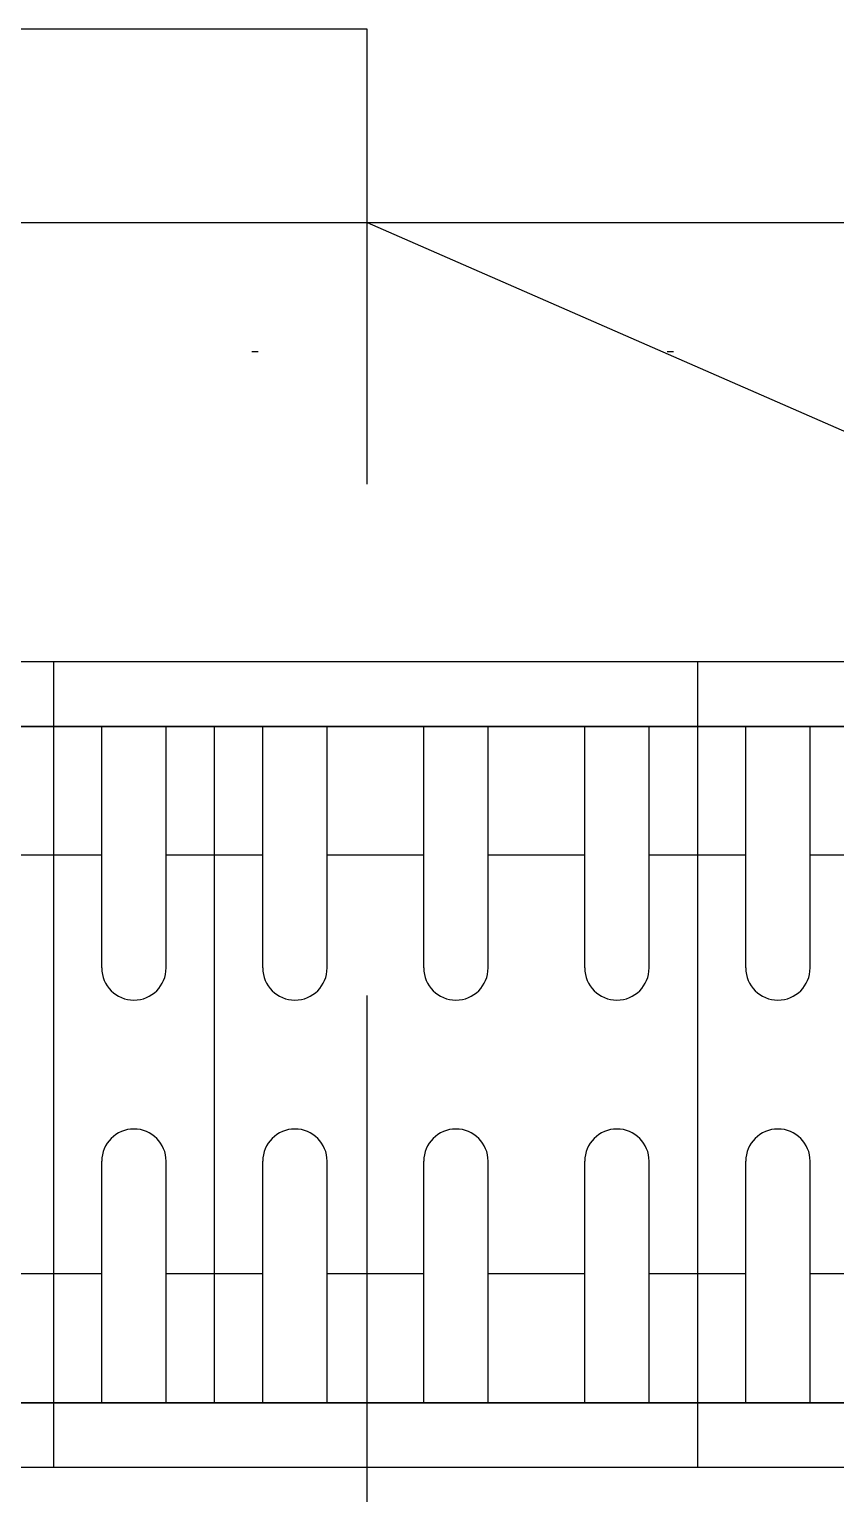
# Model space of a CAD drawing. Header units: inches. Extents: x 21 to 38546, y 13 to 15001.
# Drawn here: x 3901.51 to 3914.03, y 2539.35 to 2562.08 of the extents above; entities that cross this region are included whole.
import ezdxf

# ---------------------------------------------------------------- set-up
doc = ezdxf.new("R2010")
doc.units = ezdxf.units.IN
doc.header["$MEASUREMENT"] = 0
doc.linetypes.add('DOT', pattern=[6.35, 0, -6.35])
doc.linetypes.add('IMPORT-HIDDEN2', pattern=[47.625, 31.75, -15.875])
doc.layers.add('RAST-IST-RADYATÖR-DİNAMİK BLOK', color=83, linetype='Continuous')
for name, color, linetype, lineweight in [('Z_MİM_-KM-BEAM-RAY', 8, 'DOT', 25), ('Z_MİM_-KM-CERAMIC-09', 8, 'Continuous', 25), ('Z_MİM_-KM-PATTERN-00', 8, 'Continuous', 25), ('Z_MİM_-KM-RAY-1', 8, 'IMPORT-HIDDEN2', 25), ('Z_MİM_00', 8, 'Continuous', 25)]:
    doc.layers.add(name, color=color, linetype=linetype, lineweight=lineweight)

# ---------------------------------------------------------------- blocks, each defined once
blk = doc.blocks.new('XXX')
at = {"layer": 'Z_MİM_-KM-RAY-1', "ltscale": 0.5}
blk.add_lwpolyline([(18870.124, 4962.821), (18330.124, 4962.821), (18330.124, 4312.821), (18870.124, 4312.821)], close=True, dxfattribs=at)
blk = doc.blocks.new('-KM_Kiriş İzi_ZK')
at = {"layer": 'Z_MİM_-KM-BEAM-RAY'}
blk.add_line((25, 1575.001), (605, 1575.001), dxfattribs=at)
blk = doc.blocks.new('IS_RADYATOR-PLAN-120')
at = {"layer": 'RAST-IST-RADYATÖR-DİNAMİK BLOK'}
blk.add_lwpolyline([(0, 0), (120, 0), (120, 12.5), (0, 12.5)], dxfattribs=at)
blk = doc.blocks.new('IS_RADYATOR-PLAN-130')
at = {"layer": 'RAST-IST-RADYATÖR-DİNAMİK BLOK', "color": 7}
for p, q in [((118.25, 11.5), (118.25, 7.75)), ((119.25, 11.5), (119.25, 7.75)), ((120.75, 11.5), (120.75, 7.75)), ((121.75, 11.5), (121.75, 7.75)), ((123.25, 11.5), (123.25, 7.75)), ((124.25, 11.5), (124.25, 7.75)), ((125.75, 11.5), (125.75, 7.75)), ((126.75, 11.5), (126.75, 7.75)), ((117.5, 9.5), (118.25, 9.5)), ((119.25, 9.5), (120, 9.5)), ((120, 9.5), (120.75, 9.5)), ((121.75, 9.5), (122.5, 9.5)), ((122.5, 9.5), (123.25, 9.5)), ((124.25, 9.5), (125, 9.5)), ((125, 9.5), (125.75, 9.5)), ((126.75, 9.5), (127.5, 9.5)), ((118.25, 4.75), (118.25, 1)), ((119.25, 4.75), (119.25, 1)), ((120.75, 4.75), (120.75, 1)), ((121.75, 4.75), (121.75, 1)), ((123.25, 4.75), (123.25, 1)), ((124.25, 4.75), (124.25, 1)), ((125.75, 4.75), (125.75, 1)), ((126.75, 4.75), (126.75, 1)), ((117.5, 3), (118.25, 3)), ((119.25, 3), (120, 3)), ((120, 3), (120.75, 3)), ((121.75, 3), (122.5, 3)), ((122.5, 3), (123.25, 3)), ((124.25, 3), (125, 3)), ((125, 3), (125.75, 3)), ((126.75, 3), (127.5, 3))]:
    blk.add_line(p, q, dxfattribs=at)
at = {"layer": 'RAST-IST-RADYATÖR-DİNAMİK BLOK'}
for points in [[(0, 0), (130, 0), (130, 12.5), (0, 12.5)], [(2.5, 11.5), (127.5, 11.5), (127.5, 1), (2.5, 1)]]:
    blk.add_lwpolyline(points, dxfattribs=at)
at = {"layer": 'RAST-IST-RADYATÖR-DİNAMİK BLOK', "color": 7}
for centre, start, end in [((118.75, 7.75), 180, 0), ((121.25, 7.75), 180, 0), ((123.75, 7.75), 180, 0), ((126.25, 7.75), 180, 0), ((118.75, 4.75), 0, 180), ((121.25, 4.75), 0, 180), ((123.75, 4.75), 0, 180), ((126.25, 4.75), 0, 180)]:
    blk.add_arc(centre, 0.5, start, end, dxfattribs=at)
blk = doc.blocks.new('IS_RADYATOR-PLAN-140')
at = {"layer": 'RAST-IST-RADYATÖR-DİNAMİK BLOK', "color": 7}
for p, q in [((118.25, 11.5), (118.25, 7.75)), ((119.25, 11.5), (119.25, 7.75)), ((120.75, 11.5), (120.75, 7.75)), ((121.75, 11.5), (121.75, 7.75)), ((123.25, 11.5), (123.25, 7.75)), ((124.25, 11.5), (124.25, 7.75)), ((125.75, 11.5), (125.75, 7.75)), ((126.75, 11.5), (126.75, 7.75)), ((128.25, 11.5), (128.25, 7.75)), ((129.25, 11.5), (129.25, 7.75)), ((117.5, 9.5), (118.25, 9.5)), ((119.25, 9.5), (120, 9.5)), ((120, 9.5), (120.75, 9.5)), ((121.75, 9.5), (122.5, 9.5)), ((122.5, 9.5), (123.25, 9.5)), ((124.25, 9.5), (125, 9.5)), ((125, 9.5), (125.75, 9.5)), ((126.75, 9.5), (127.5, 9.5)), ((127.5, 9.5), (128.25, 9.5)), ((129.25, 9.5), (130, 9.5)), ((130, 9.5), (130.75, 9.5)), ((118.25, 4.75), (118.25, 1)), ((119.25, 4.75), (119.25, 1)), ((120.75, 4.75), (120.75, 1)), ((121.75, 4.75), (121.75, 1)), ((123.25, 4.75), (123.25, 1)), ((124.25, 4.75), (124.25, 1)), ((125.75, 4.75), (125.75, 1)), ((126.75, 4.75), (126.75, 1)), ((128.25, 4.75), (128.25, 1)), ((129.25, 4.75), (129.25, 1)), ((117.5, 3), (118.25, 3)), ((119.25, 3), (120, 3)), ((120, 3), (120.75, 3)), ((121.75, 3), (122.5, 3)), ((122.5, 3), (123.25, 3)), ((124.25, 3), (125, 3)), ((125, 3), (125.75, 3)), ((126.75, 3), (127.5, 3)), ((127.5, 3), (128.25, 3)), ((129.25, 3), (130, 3)), ((130, 3), (130.75, 3))]:
    blk.add_line(p, q, dxfattribs=at)
at = {"layer": 'RAST-IST-RADYATÖR-DİNAMİK BLOK'}
for points in [[(0, 0), (140, 0), (140, 12.5), (0, 12.5)], [(2.5, 11.5), (137.5, 11.5), (137.5, 1), (2.5, 1)]]:
    blk.add_lwpolyline(points, dxfattribs=at)
at = {"layer": 'RAST-IST-RADYATÖR-DİNAMİK BLOK', "color": 7}
for centre, start, end in [((118.75, 7.75), 180, 0), ((121.25, 7.75), 180, 0), ((123.75, 7.75), 180, 0), ((126.25, 7.75), 180, 0), ((128.75, 7.75), 180, 0), ((118.75, 4.75), 0, 180), ((121.25, 4.75), 0, 180), ((123.75, 4.75), 0, 180), ((126.25, 4.75), 0, 180), ((128.75, 4.75), 0, 180)]:
    blk.add_arc(centre, 0.5, start, end, dxfattribs=at)
blk = doc.blocks.new('IS_RADYATOR-PLAN-150')
at = {"layer": 'RAST-IST-RADYATÖR-DİNAMİK BLOK', "color": 7}
for p, q in [((118.25, 11.5), (118.25, 7.75)), ((119.25, 11.5), (119.25, 7.75)), ((120.75, 11.5), (120.75, 7.75)), ((121.75, 11.5), (121.75, 7.75)), ((123.25, 11.5), (123.25, 7.75)), ((124.25, 11.5), (124.25, 7.75)), ((125.75, 11.5), (125.75, 7.75)), ((126.75, 11.5), (126.75, 7.75)), ((128.25, 11.5), (128.25, 7.75)), ((129.25, 11.5), (129.25, 7.75)), ((117.5, 9.5), (118.25, 9.5)), ((119.25, 9.5), (120, 9.5)), ((120, 9.5), (120.75, 9.5)), ((121.75, 9.5), (122.5, 9.5)), ((122.5, 9.5), (123.25, 9.5)), ((124.25, 9.5), (125, 9.5)), ((125, 9.5), (125.75, 9.5)), ((126.75, 9.5), (127.5, 9.5)), ((127.5, 9.5), (128.25, 9.5)), ((129.25, 9.5), (130, 9.5)), ((130, 9.5), (130.75, 9.5)), ((118.25, 4.75), (118.25, 1)), ((119.25, 4.75), (119.25, 1)), ((120.75, 4.75), (120.75, 1)), ((121.75, 4.75), (121.75, 1)), ((123.25, 4.75), (123.25, 1)), ((124.25, 4.75), (124.25, 1)), ((125.75, 4.75), (125.75, 1)), ((126.75, 4.75), (126.75, 1)), ((128.25, 4.75), (128.25, 1)), ((129.25, 4.75), (129.25, 1)), ((117.5, 3), (118.25, 3)), ((119.25, 3), (120, 3)), ((120, 3), (120.75, 3)), ((121.75, 3), (122.5, 3)), ((122.5, 3), (123.25, 3)), ((124.25, 3), (125, 3)), ((125, 3), (125.75, 3)), ((126.75, 3), (127.5, 3)), ((127.5, 3), (128.25, 3)), ((129.25, 3), (130, 3)), ((130, 3), (130.75, 3))]:
    blk.add_line(p, q, dxfattribs=at)
at = {"layer": 'RAST-IST-RADYATÖR-DİNAMİK BLOK'}
for points in [[(-5, 0), (145, 0), (145, 12.5), (-5, 12.5)], [(-2.5, 11.5), (142.5, 11.5), (142.5, 1), (-2.5, 1)]]:
    blk.add_lwpolyline(points, dxfattribs=at)
at = {"layer": 'RAST-IST-RADYATÖR-DİNAMİK BLOK', "color": 7}
for centre, start, end in [((118.75, 7.75), 180, 0), ((121.25, 7.75), 180, 0), ((123.75, 7.75), 180, 0), ((126.25, 7.75), 180, 0), ((128.75, 7.75), 180, 0), ((118.75, 4.75), 0, 180), ((121.25, 4.75), 0, 180), ((123.75, 4.75), 0, 180), ((126.25, 4.75), 0, 180), ((128.75, 4.75), 0, 180)]:
    blk.add_arc(centre, 0.5, start, end, dxfattribs=at)
blk = doc.blocks.new('IS_RADYATOR-PLAN-160')
at = {"layer": 'RAST-IST-RADYATÖR-DİNAMİK BLOK', "color": 7}
for p, q in [((118.25, 11.5), (118.25, 7.75)), ((119.25, 11.5), (119.25, 7.75)), ((120.75, 11.5), (120.75, 7.75)), ((121.75, 11.5), (121.75, 7.75)), ((123.25, 11.5), (123.25, 7.75)), ((124.25, 11.5), (124.25, 7.75)), ((125.75, 11.5), (125.75, 7.75)), ((126.75, 11.5), (126.75, 7.75)), ((128.25, 11.5), (128.25, 7.75)), ((129.25, 11.5), (129.25, 7.75)), ((117.5, 9.5), (118.25, 9.5)), ((119.25, 9.5), (120, 9.5)), ((120, 9.5), (120.75, 9.5)), ((121.75, 9.5), (122.5, 9.5)), ((122.5, 9.5), (123.25, 9.5)), ((124.25, 9.5), (125, 9.5)), ((125, 9.5), (125.75, 9.5)), ((126.75, 9.5), (127.5, 9.5)), ((127.5, 9.5), (128.25, 9.5)), ((129.25, 9.5), (130, 9.5)), ((130, 9.5), (130.75, 9.5)), ((118.25, 4.75), (118.25, 1)), ((119.25, 4.75), (119.25, 1)), ((120.75, 4.75), (120.75, 1)), ((121.75, 4.75), (121.75, 1)), ((123.25, 4.75), (123.25, 1)), ((124.25, 4.75), (124.25, 1)), ((125.75, 4.75), (125.75, 1)), ((126.75, 4.75), (126.75, 1)), ((128.25, 4.75), (128.25, 1)), ((129.25, 4.75), (129.25, 1)), ((117.5, 3), (118.25, 3)), ((119.25, 3), (120, 3)), ((120, 3), (120.75, 3)), ((121.75, 3), (122.5, 3)), ((122.5, 3), (123.25, 3)), ((124.25, 3), (125, 3)), ((125, 3), (125.75, 3)), ((126.75, 3), (127.5, 3)), ((127.5, 3), (128.25, 3)), ((129.25, 3), (130, 3)), ((130, 3), (130.75, 3))]:
    blk.add_line(p, q, dxfattribs=at)
at = {"layer": 'RAST-IST-RADYATÖR-DİNAMİK BLOK'}
for points in [[(-5, 0), (155, 0), (155, 12.5), (-5, 12.5)], [(-2.5, 11.5), (152.5, 11.5), (152.5, 1), (-2.5, 1)]]:
    blk.add_lwpolyline(points, dxfattribs=at)
at = {"layer": 'RAST-IST-RADYATÖR-DİNAMİK BLOK', "color": 7}
for centre, start, end in [((118.75, 7.75), 180, 0), ((121.25, 7.75), 180, 0), ((123.75, 7.75), 180, 0), ((126.25, 7.75), 180, 0), ((128.75, 7.75), 180, 0), ((118.75, 4.75), 0, 180), ((121.25, 4.75), 0, 180), ((123.75, 4.75), 0, 180), ((126.25, 4.75), 0, 180), ((128.75, 4.75), 0, 180)]:
    blk.add_arc(centre, 0.5, start, end, dxfattribs=at)
blk = doc.blocks.new('IS_RADYATOR-PLAN-170')
at = {"layer": 'RAST-IST-RADYATÖR-DİNAMİK BLOK', "color": 7}
for p, q in [((118.25, 11.5), (118.25, 7.75)), ((119.25, 11.5), (119.25, 7.75)), ((120.75, 11.5), (120.75, 7.75)), ((121.75, 11.5), (121.75, 7.75)), ((123.25, 11.5), (123.25, 7.75)), ((124.25, 11.5), (124.25, 7.75)), ((125.75, 11.5), (125.75, 7.75)), ((126.75, 11.5), (126.75, 7.75)), ((128.25, 11.5), (128.25, 7.75)), ((129.25, 11.5), (129.25, 7.75)), ((117.5, 9.5), (118.25, 9.5)), ((119.25, 9.5), (120, 9.5)), ((120, 9.5), (120.75, 9.5)), ((121.75, 9.5), (122.5, 9.5)), ((122.5, 9.5), (123.25, 9.5)), ((124.25, 9.5), (125, 9.5)), ((125, 9.5), (125.75, 9.5)), ((126.75, 9.5), (127.5, 9.5)), ((127.5, 9.5), (128.25, 9.5)), ((129.25, 9.5), (130, 9.5)), ((130, 9.5), (130.75, 9.5)), ((118.25, 4.75), (118.25, 1)), ((119.25, 4.75), (119.25, 1)), ((120.75, 4.75), (120.75, 1)), ((121.75, 4.75), (121.75, 1)), ((123.25, 4.75), (123.25, 1)), ((124.25, 4.75), (124.25, 1)), ((125.75, 4.75), (125.75, 1)), ((126.75, 4.75), (126.75, 1)), ((128.25, 4.75), (128.25, 1)), ((129.25, 4.75), (129.25, 1)), ((117.5, 3), (118.25, 3)), ((119.25, 3), (120, 3)), ((120, 3), (120.75, 3)), ((121.75, 3), (122.5, 3)), ((122.5, 3), (123.25, 3)), ((124.25, 3), (125, 3)), ((125, 3), (125.75, 3)), ((126.75, 3), (127.5, 3)), ((127.5, 3), (128.25, 3)), ((129.25, 3), (130, 3)), ((130, 3), (130.75, 3))]:
    blk.add_line(p, q, dxfattribs=at)
at = {"layer": 'RAST-IST-RADYATÖR-DİNAMİK BLOK'}
for points in [[(-5, 0), (165, 0), (165, 12.5), (-5, 12.5)], [(-2.5, 11.5), (162.5, 11.5), (162.5, 1), (-2.5, 1)]]:
    blk.add_lwpolyline(points, dxfattribs=at)
at = {"layer": 'RAST-IST-RADYATÖR-DİNAMİK BLOK', "color": 7}
for centre, start, end in [((118.75, 7.75), 180, 0), ((121.25, 7.75), 180, 0), ((123.75, 7.75), 180, 0), ((126.25, 7.75), 180, 0), ((128.75, 7.75), 180, 0), ((118.75, 4.75), 0, 180), ((121.25, 4.75), 0, 180), ((123.75, 4.75), 0, 180), ((126.25, 4.75), 0, 180), ((128.75, 4.75), 0, 180)]:
    blk.add_arc(centre, 0.5, start, end, dxfattribs=at)
blk = doc.blocks.new('IS_RADYATOR-PLAN-180')
at = {"layer": 'RAST-IST-RADYATÖR-DİNAMİK BLOK', "color": 7}
for p, q in [((118.25, 11.5), (118.25, 7.75)), ((119.25, 11.5), (119.25, 7.75)), ((120.75, 11.5), (120.75, 7.75)), ((121.75, 11.5), (121.75, 7.75)), ((123.25, 11.5), (123.25, 7.75)), ((124.25, 11.5), (124.25, 7.75)), ((125.75, 11.5), (125.75, 7.75)), ((126.75, 11.5), (126.75, 7.75)), ((128.25, 11.5), (128.25, 7.75)), ((129.25, 11.5), (129.25, 7.75)), ((117.5, 9.5), (118.25, 9.5)), ((119.25, 9.5), (120, 9.5)), ((120, 9.5), (120.75, 9.5)), ((121.75, 9.5), (122.5, 9.5)), ((122.5, 9.5), (123.25, 9.5)), ((124.25, 9.5), (125, 9.5)), ((125, 9.5), (125.75, 9.5)), ((126.75, 9.5), (127.5, 9.5)), ((127.5, 9.5), (128.25, 9.5)), ((129.25, 9.5), (130, 9.5)), ((130, 9.5), (130.75, 9.5)), ((118.25, 4.75), (118.25, 1)), ((119.25, 4.75), (119.25, 1)), ((120.75, 4.75), (120.75, 1)), ((121.75, 4.75), (121.75, 1)), ((123.25, 4.75), (123.25, 1)), ((124.25, 4.75), (124.25, 1)), ((125.75, 4.75), (125.75, 1)), ((126.75, 4.75), (126.75, 1)), ((128.25, 4.75), (128.25, 1)), ((129.25, 4.75), (129.25, 1)), ((117.5, 3), (118.25, 3)), ((119.25, 3), (120, 3)), ((120, 3), (120.75, 3)), ((121.75, 3), (122.5, 3)), ((122.5, 3), (123.25, 3)), ((124.25, 3), (125, 3)), ((125, 3), (125.75, 3)), ((126.75, 3), (127.5, 3)), ((127.5, 3), (128.25, 3)), ((129.25, 3), (130, 3)), ((130, 3), (130.75, 3))]:
    blk.add_line(p, q, dxfattribs=at)
at = {"layer": 'RAST-IST-RADYATÖR-DİNAMİK BLOK'}
for points in [[(-5, 0), (175, 0), (175, 12.5), (-5, 12.5)], [(-2.5, 11.5), (172.5, 11.5), (172.5, 1), (-2.5, 1)]]:
    blk.add_lwpolyline(points, dxfattribs=at)
at = {"layer": 'RAST-IST-RADYATÖR-DİNAMİK BLOK', "color": 7}
for centre, start, end in [((118.75, 7.75), 180, 0), ((121.25, 7.75), 180, 0), ((123.75, 7.75), 180, 0), ((126.25, 7.75), 180, 0), ((128.75, 7.75), 180, 0), ((118.75, 4.75), 0, 180), ((121.25, 4.75), 0, 180), ((123.75, 4.75), 0, 180), ((126.25, 4.75), 0, 180), ((128.75, 4.75), 0, 180)]:
    blk.add_arc(centre, 0.5, start, end, dxfattribs=at)
blk = doc.blocks.new('IS_RADYATOR-PLAN-190')
at = {"layer": 'RAST-IST-RADYATÖR-DİNAMİK BLOK', "color": 7}
for p, q in [((118.25, 11.5), (118.25, 7.75)), ((119.25, 11.5), (119.25, 7.75)), ((120.75, 11.5), (120.75, 7.75)), ((121.75, 11.5), (121.75, 7.75)), ((123.25, 11.5), (123.25, 7.75)), ((124.25, 11.5), (124.25, 7.75)), ((125.75, 11.5), (125.75, 7.75)), ((126.75, 11.5), (126.75, 7.75)), ((128.25, 11.5), (128.25, 7.75)), ((129.25, 11.5), (129.25, 7.75)), ((117.5, 9.5), (118.25, 9.5)), ((119.25, 9.5), (120, 9.5)), ((120, 9.5), (120.75, 9.5)), ((121.75, 9.5), (122.5, 9.5)), ((122.5, 9.5), (123.25, 9.5)), ((124.25, 9.5), (125, 9.5)), ((125, 9.5), (125.75, 9.5)), ((126.75, 9.5), (127.5, 9.5)), ((127.5, 9.5), (128.25, 9.5)), ((129.25, 9.5), (130, 9.5)), ((130, 9.5), (130.75, 9.5)), ((118.25, 4.75), (118.25, 1)), ((119.25, 4.75), (119.25, 1)), ((120.75, 4.75), (120.75, 1)), ((121.75, 4.75), (121.75, 1)), ((123.25, 4.75), (123.25, 1)), ((124.25, 4.75), (124.25, 1)), ((125.75, 4.75), (125.75, 1)), ((126.75, 4.75), (126.75, 1)), ((128.25, 4.75), (128.25, 1)), ((129.25, 4.75), (129.25, 1)), ((117.5, 3), (118.25, 3)), ((119.25, 3), (120, 3)), ((120, 3), (120.75, 3)), ((121.75, 3), (122.5, 3)), ((122.5, 3), (123.25, 3)), ((124.25, 3), (125, 3)), ((125, 3), (125.75, 3)), ((126.75, 3), (127.5, 3)), ((127.5, 3), (128.25, 3)), ((129.25, 3), (130, 3)), ((130, 3), (130.75, 3))]:
    blk.add_line(p, q, dxfattribs=at)
at = {"layer": 'RAST-IST-RADYATÖR-DİNAMİK BLOK'}
for points in [[(-5, 0), (185, 0), (185, 12.5), (-5, 12.5)], [(182.5, 11.5), (-2.5, 11.5), (-2.5, 1), (182.5, 1)]]:
    blk.add_lwpolyline(points, dxfattribs=at)
at = {"layer": 'RAST-IST-RADYATÖR-DİNAMİK BLOK', "color": 7}
for centre, start, end in [((118.75, 7.75), 180, 0), ((121.25, 7.75), 180, 0), ((123.75, 7.75), 180, 0), ((126.25, 7.75), 180, 0), ((128.75, 7.75), 180, 0), ((118.75, 4.75), 0, 180), ((121.25, 4.75), 0, 180), ((123.75, 4.75), 0, 180), ((126.25, 4.75), 0, 180), ((128.75, 4.75), 0, 180)]:
    blk.add_arc(centre, 0.5, start, end, dxfattribs=at)
blk = doc.blocks.new('IS_RADYATOR-PLAN-200')
at = {"layer": 'RAST-IST-RADYATÖR-DİNAMİK BLOK', "color": 7}
for p, q in [((123.25, 11.5), (123.25, 7.75)), ((124.25, 11.5), (124.25, 7.75)), ((125.75, 11.5), (125.75, 7.75)), ((126.75, 11.5), (126.75, 7.75)), ((128.25, 11.5), (128.25, 7.75)), ((129.25, 11.5), (129.25, 7.75)), ((130.75, 11.5), (130.75, 7.75)), ((131.75, 11.5), (131.75, 7.75)), ((133.25, 11.5), (133.25, 7.75)), ((134.25, 11.5), (134.25, 7.75)), ((122.5, 9.5), (123.25, 9.5)), ((124.25, 9.5), (125, 9.5)), ((125, 9.5), (125.75, 9.5)), ((126.75, 9.5), (127.5, 9.5)), ((127.5, 9.5), (128.25, 9.5)), ((129.25, 9.5), (130, 9.5)), ((130, 9.5), (130.75, 9.5)), ((131.75, 9.5), (132.5, 9.5)), ((132.5, 9.5), (133.25, 9.5)), ((134.25, 9.5), (135, 9.5)), ((135, 9.5), (135.75, 9.5)), ((123.25, 4.75), (123.25, 1)), ((124.25, 4.75), (124.25, 1)), ((125.75, 4.75), (125.75, 1)), ((126.75, 4.75), (126.75, 1)), ((128.25, 4.75), (128.25, 1)), ((129.25, 4.75), (129.25, 1)), ((130.75, 4.75), (130.75, 1)), ((131.75, 4.75), (131.75, 1)), ((133.25, 4.75), (133.25, 1)), ((134.25, 4.75), (134.25, 1)), ((122.5, 3), (123.25, 3)), ((124.25, 3), (125, 3)), ((125, 3), (125.75, 3)), ((126.75, 3), (127.5, 3)), ((127.5, 3), (128.25, 3)), ((129.25, 3), (130, 3)), ((130, 3), (130.75, 3)), ((131.75, 3), (132.5, 3)), ((132.5, 3), (133.25, 3)), ((134.25, 3), (135, 3)), ((135, 3), (135.75, 3))]:
    blk.add_line(p, q, dxfattribs=at)
at = {"layer": 'RAST-IST-RADYATÖR-DİNAMİK BLOK'}
for points in [[(0, 0), (200, 0), (200, 12.5), (0, 12.5)], [(2.5, 11.5), (197.5, 11.5), (197.5, 1), (2.5, 1)]]:
    blk.add_lwpolyline(points, dxfattribs=at)
at = {"layer": 'RAST-IST-RADYATÖR-DİNAMİK BLOK', "color": 7}
for centre, start, end in [((123.75, 7.75), 180, 0), ((126.25, 7.75), 180, 0), ((128.75, 7.75), 180, 0), ((131.25, 7.75), 180, 0), ((133.75, 7.75), 180, 0), ((123.75, 4.75), 0, 180), ((126.25, 4.75), 0, 180), ((128.75, 4.75), 0, 180), ((131.25, 4.75), 0, 180), ((133.75, 4.75), 0, 180)]:
    blk.add_arc(centre, 0.5, start, end, dxfattribs=at)
blk = doc.blocks.new('IS_U4735')
for name, p in [('IS_RADYATOR-PLAN-120', (0, 0)), ('IS_RADYATOR-PLAN-130', (0, 0)), ('IS_RADYATOR-PLAN-140', (0, 0)), ('IS_RADYATOR-PLAN-150', (0, 0)), ('IS_RADYATOR-PLAN-160', (0, 0)), ('IS_RADYATOR-PLAN-170', (0, 0)), ('IS_RADYATOR-PLAN-180', (0, 0)), ('IS_RADYATOR-PLAN-190', (0, 0)), ('IS_RADYATOR-PLAN-200', (-5, 0))]:
    blk.add_blockref(name, p)

msp = doc.modelspace()

# ---------------------------------------------------------------- linework, layer by layer
at = {"layer": 'Z_MİM_-KM-CERAMIC-09'}
msp.add_lwpolyline([(4663.759, 2559.084), (4663.759, 2399.084), (4678.759, 2399.084), (4678.759, 2235.084), (3978.758, 2235.084), (3978.758, 1890.083), (3843.757, 1890.083), (3843.757, 1880.083), (3359.758, 1880.083), (3359.758, 2559.084), (3933.758, 2559.084), (3933.758, 2554.084), (4089.758, 2554.084), (4089.758, 2559.084)], close=True, dxfattribs=at)
at = {"layer": 'Z_MİM_-KM-PATTERN-00'}
msp.add_lwpolyline([(3906.758, 2559.084), (4154.188, 2450.878)], dxfattribs=at)

# ---------------------------------------------------------------- block references
at = {"layer": 'RAST-IST-RADYATÖR-DİNAMİK BLOK', "rotation": 180}
msp.add_blockref('IS_U4735', (4031.884, 2552.264), dxfattribs=at)
at = {"layer": 'Z_MİM_-KM-BEAM-RAY'}
msp.add_blockref('-KM_Kiriş İzi_ZK', (3331.714, 982.083), dxfattribs=at)
at = {"layer": 'Z_MİM_00'}
msp.add_blockref('XXX', (-14963.366, -2400.737), dxfattribs=at)

doc.saveas('drawing.dxf')
